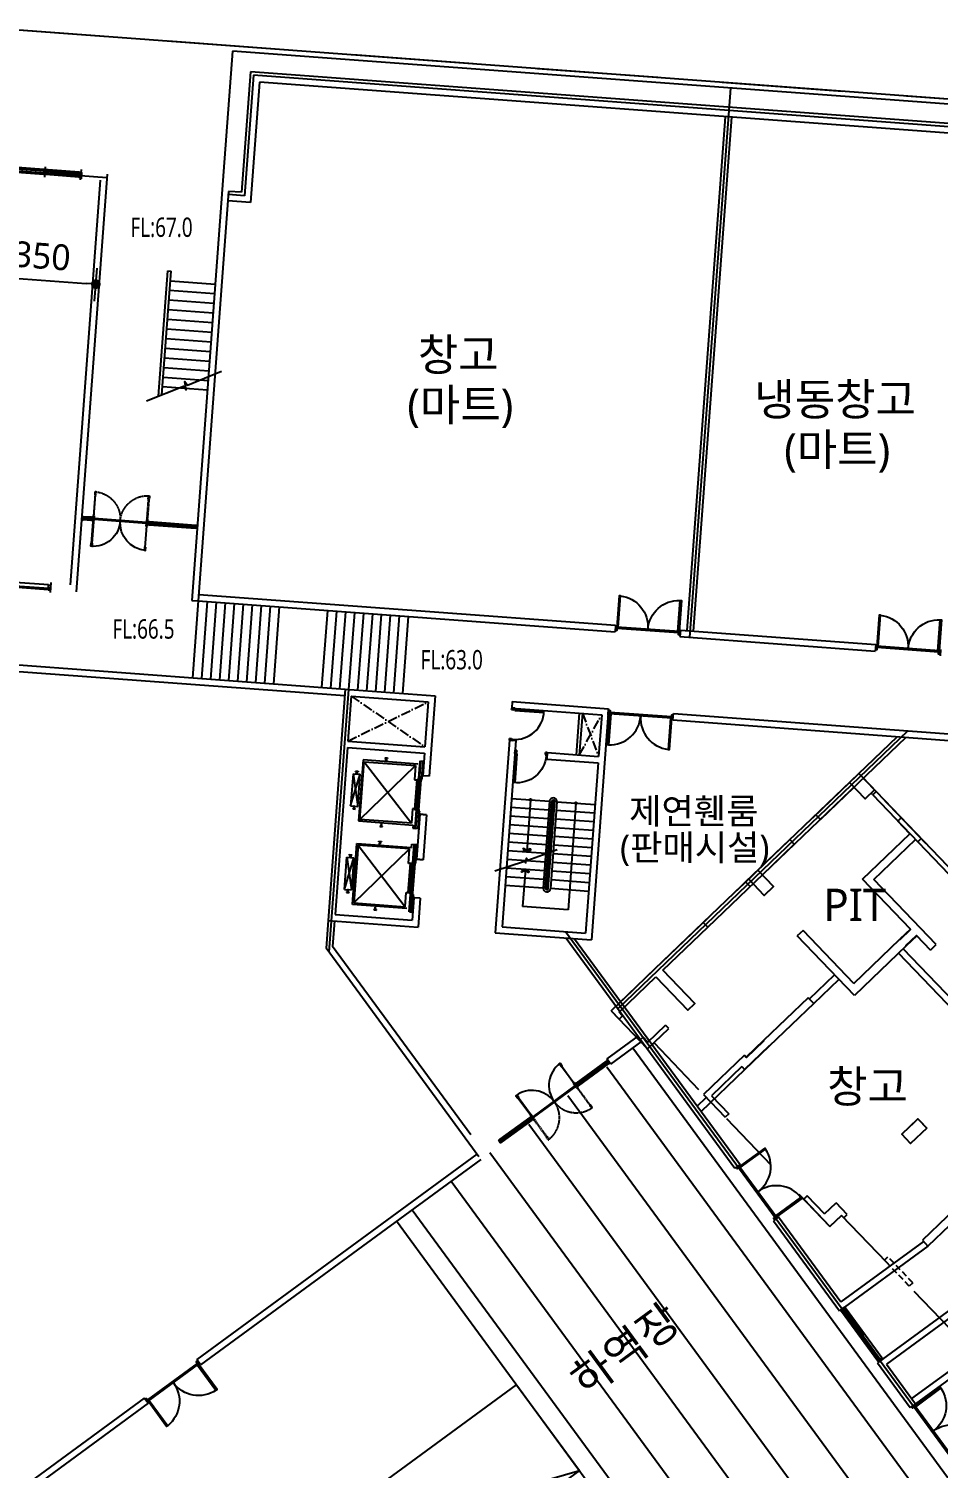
# Model space of a CAD drawing. Header units: millimetres. Extents: x 75184266 to 76346726, y -35850126 to -33679385.
# Drawn here: x 75409558 to 75437799, y -34891410 to -34846713 of the extents above; entities that cross this region are included whole.
import ezdxf
from ezdxf.enums import TextEntityAlignment as Align
from ezdxf.xclip import XClip

# ---------------------------------------------------------------- set-up
doc = ezdxf.new("R2010")
doc.units = ezdxf.units.MM
doc.header["$LTSCALE"] = 50
doc.header["$MEASUREMENT"] = 0
doc.header["$XCLIPFRAME"] = 2
doc.header["$PDMODE"] = 1
doc.header["$PDSIZE"] = -3
for name, pattern in [('ACAD_ISO10W100', [18.5, 12, -3, 0.5, -3]), ('HIDDEN2', [0.1875, 0.125, -0.0625]), ('XR-1F-PLAN$0$CEN', [62, 60, -1, 0, -1]), ('XR-1F-PLAN$0$HIDDEN', [0.375, 0.25, -0.125]), ('XR-B1$0$XR-지하3층$0$HID1', [2.3, 1.5, -0.8]), ('XR-지하3층$0$H', [1.3, 0.8, -0.5]), ('XR-지하3층$0$HID1', [2.3, 1.5, -0.8])]:
    doc.linetypes.add(name, pattern=pattern)
doc.layers.get('0').update_dxf_attribs({"linetype": 'CONTINUOUS'})
doc.layers.get('Defpoints').update_dxf_attribs({"color": 51, "linetype": 'CONTINUOUS'})
for name, color, linetype in [('AA-DWXM-DOOR', 4, 'CONTINUOUS'), ('AA-MKXS', 3, 'CONTINUOUS'), ('CON', 2, 'CONTINUOUS'), ('DOOR', 7, 'CONTINUOUS'), ('ELEV', 9, 'CONTINUOUS'), ('HD', 7, 'CONTINUOUS'), ('open', 1, 'ACAD_ISO10W100'), ('W1', 3, 'CONTINUOUS'), ('XR-1F-PLAN$0$A-CEN02', 27, 'XR-1F-PLAN$0$CEN'), ('XR-1F-PLAN$0$A-DOR-FRAME', 7, 'CONTINUOUS'), ('XR-1F-PLAN$0$A-DOR-GL', 142, 'CONTINUOUS'), ('XR-1F-PLAN$0$A-DOR-HID', 9, 'XR-1F-PLAN$0$HIDDEN'), ('XR-1F-PLAN$0$A-DOR-TRACE', 8, 'CONTINUOUS'), ('XR-1F-PLAN$0$A-FRAME', 1, 'CONTINUOUS'), ('XR-1F-PLAN$0$A-HDCP7', 7, 'CONTINUOUS'), ('XR-1F-PLAN$0$A-WIN-ELE8', 8, 'CONTINUOUS'), ('XR-B1$0$00_블럭계획고', 7, 'CONTINUOUS'), ('XR-지하3층$0$0-PARK', 254, 'CONTINUOUS'), ('XR-지하3층$0$a-door', 6, 'CONTINUOUS'), ('XR-지하3층$0$b-sor-1$0$wid', 4, 'CONTINUOUS'), ('XR-지하3층$0$WAL', 3, 'CONTINUOUS'), ('가는선', 5, 'CONTINUOUS')]:
    doc.layers.add(name, color=color, linetype=linetype)
for name, color, linetype, plot in [('XR-B1$0$XR-지하3층$0$DEFPOINT', 142, 'CONTINUOUS', False), ('XR-지하3층$0$DEFPOINT', 142, 'CONTINUOUS', False), ('건축', 8, 'CONTINUOUS', False)]:
    doc.layers.add(name, color=color, linetype=linetype, plot=plot)
doc.styles.add('HY각헤드라인M', font='')
doc.styles.add('XR-B1$0$HY각헤드라인M', font='')
doc.styles.add('XR-지하3층$0$SIM', font='simplex.shx')
doc.styles.add('XR-지하3층$0$맑은고딕', font='')
doc.styles.get('HY각헤드라인M').set_extended_font_data('Malgun Gothic')
doc.styles.get('XR-B1$0$HY각헤드라인M').set_extended_font_data('Malgun Gothic')
doc.styles.get('XR-지하3층$0$맑은고딕').set_extended_font_data('Malgun Gothic')
doc.dimstyles.new('XR-지하3층$0$NDIM', dxfattribs={"dimtxt": 3, "dimasz": 1, "dimexe": 2, "dimexo": 5, "dimgap": 1, "dimtad": 1, "dimdec": 0, "dimrnd": 0.25, "dimdsep": 46, "dimlunit": 6, "dimtxsty": 'XR-지하3층$0$SIM', "dimblk": 'XR-지하3층$0$DIMDOT', "dimcen": 5, "dimclrd": 2, "dimclre": 2, "dimclrt": 6, "dimadec": 0, "dimazin": 0, "dimtfac": 1, "dimtdec": 0, "dimtix": 1, "dimtmove": 2, "dimatfit": 1, "dimldrblk": 'XR-지하3층$0$DIMDOT', "dimfxl": 1.5, "dimtolj": 1, "dimtzin": 0, "dimarcsym": 0})

# ---------------------------------------------------------------- blocks, each defined once
blk = doc.blocks.new('XR-지하3층$0$화물')
at = {"layer": 'XR-지하3층$0$0-PARK', "color": 252, "ltscale": 100}
blk.add_lwpolyline([(-3300, 9000), (0, 9000), (0, 0), (-3300, 0)], close=True, dxfattribs=at)
blk.add_lwpolyline([(0, 9000), (-3300, 0)], dxfattribs=at)
blk = doc.blocks.new('XR-지하3층$0$_Dot')
at = {"color": 0, "lineweight": -2}
blk.add_line((-0.5, 0), (-1, 0), dxfattribs=at)
at = {"color": 0, "const_width": 0.5}
blk.add_lwpolyline([(-0.25, 0, 1), (0.25, 0, 1)], format="xyb", close=True, dxfattribs=at)
blk = doc.blocks.new('*D190')
at = {"layer": 'Defpoints', "color": 0, "ltscale": 0.01, "transparency": 16777216}
for p in [(75411640, -34854641), (75407248, -34855050), (75411586, -34855371)]:
    blk.add_point(p, dxfattribs=at)
at = {"layer": '건축', "color": 0, "linetype": 'ByBlock', "lineweight": -2, "ltscale": 0.01}
blk.add_line((75407263, -34854850), (75407339, -34853820), dxfattribs=at)
at = {"layer": '건축', "color": 0, "lineweight": -2, "ltscale": 0.01}
for p, q in [((75411601, -34855172), (75411677, -34854142)), ((75407601, -34854341), (75411341, -34854619))]:
    blk.add_line(p, q, dxfattribs=at)
at = {"layer": '건축', "color": 0, "lineweight": -2, "ltscale": 0.01, "xscale": 300, "yscale": 300, "zscale": 300}
for p, rotation in [((75407302, -34854319), 175.7582556734697), ((75411640, -34854641), 355.7582556734697)]:
    blk.add_blockref('XR-지하3층$0$_Dot', p, dxfattribs=dict(at, rotation=rotation))
at = {"layer": '건축', "color": 6, "ltscale": 0.01, "insert": (75409522, -34853801), "char_height": 800, "attachment_point": 5, "rotation": 355.7583, "style": 'XR-지하3층$0$맑은고딕'}
blk.add_mtext('\\A1;4,350', dxfattribs=at)
blk = doc.blocks.new('XR-지하3층$0$DIMDOT')
blk.add_line((-2, 0), (2, 0))
at = {"color": 3}
for radius in [0.6, 0.28]:
    blk.add_circle((0, 0), radius, dxfattribs=at)
blk = doc.blocks.new('2P-Dr204')
at = {"color": 0}
for p, q in [((29, 50), (29, 955)), ((65, 50), (65, 956)), ((29, 50), (0, 50)), ((0, 50), (0, -50)), ((29, 14), (29, 50)), ((65, 50), (29, 50)), ((50, 14), (29, 14)), ((50, -50), (50, 14)), ((950, 14), (950, -50)), ((971, 14), (950, 14)), ((971, 14), (950, 14)), ((971, 50), (971, 14)), ((1000, 50), (971, 50)), ((1000, -50), (1000, 50)), ((50, -50), (0, -50)), ((1000, -50), (950, -50))]:
    blk.add_line(p, q, dxfattribs=at)
blk.add_arc((65, 50), 906, 0, 92.2294, dxfattribs=at)
blk = doc.blocks.new('2Elev+S')
at = {"layer": 'CON', "ltscale": 100}
for p, q in [((7200, 0), (0, 0)), ((0, 0), (0, -2800)), ((7200, 0), (7200, -2800)), ((5400, -200), (200, -200)), ((200, -200), (200, -2600)), ((5400, -200), (5400, -2600)), ((7000, -200), (5600, -200)), ((5600, -200), (5600, -2600)), ((7000, -200), (7000, -2600)), ((900, -2600), (200, -2600)), ((900, -2800, 0), (900, -2600, 0)), ((3500, -2600), (2100, -2600)), ((2100, -2600, 0), (2100, -2800, 0)), ((3500, -2600, 0), (3500, -2800, 0)), ((4700, -2800, 0), (4700, -2600, 0)), ((5400, -2600), (4700, -2600)), ((7000, -2600), (5600, -2600)), ((900, -2800), (0, -2800)), ((3500, -2800), (2100, -2800)), ((7200, -2800), (4700, -2800)), ((6000, -5200), (0, -5200)), ((0, -5200), (0, -8200)), ((6000, -5200, 0), (6000, -5400, 0)), ((7200, -5200), (7000, -5200)), ((7000, -5200), (7000, -8000)), ((7200, -5200), (7200, -8200)), ((6000, -5400), (200, -5400)), ((200, -5400), (200, -8000)), ((5500, -6400), (5500, -8000)), ((5700, -6400, 0), (5500, -6400, 0)), ((5700, -6400), (5700, -8000)), ((5500, -8000), (200, -8000)), ((7000, -8000), (5700, -8000)), ((7200, -8200), (0, -8200))]:
    blk.add_line(p, q, dxfattribs=at)
at = {"layer": 'CON'}
for p, q in [((900, -2800, 0), (900, -2600, 0)), ((2100, -2800), (2100, -2600)), ((3500, -2800), (3500, -2600)), ((4700, -2800, 0), (4700, -2600, 0))]:
    blk.add_line(p, q, dxfattribs=at)
at = {"layer": 'ELEV', "color": 9}
for p, q in [((1000, -435), (2000, -435)), ((1000, -435), (1000, -655)), ((2000, -435), (2000, -655)), ((4600, -435), (3600, -435)), ((3600, -435), (3600, -655)), ((4600, -435), (4600, -655)), ((550, -2415, 0), (550, -715)), ((550, -715), (2450, -715)), ((2400, -755), (600, -755)), ((600, -755), (600, -2355, 0)), ((927, -505), (912, -505)), ((912, -505), (912, -585)), ((912, -585), (927, -585)), ((927, -535), (927, -505)), ((1000, -535), (927, -535)), ((927, -585), (927, -555)), ((927, -555), (1000, -555)), ((1000, -555), (1000, -535)), ((2000, -655), (1000, -655)), ((2000, -535), (2073, -535)), ((2000, -555), (2000, -535)), ((2073, -555), (2000, -555)), ((2073, -535), (2073, -505)), ((2073, -505), (2088, -505)), ((2073, -585), (2073, -555)), ((2088, -585), (2073, -585)), ((2088, -505), (2088, -585)), ((2400, -2355), (2400, -755)), ((2450, -715), (2450, -2415)), ((5050, -715), (3150, -715)), ((3150, -715), (3150, -2415)), ((3200, -2355), (3200, -755)), ((3200, -755), (5000, -755)), ((3527, -505), (3512, -505)), ((3512, -505), (3512, -585)), ((3512, -585), (3527, -585)), ((3527, -535), (3527, -505)), ((3600, -535), (3527, -535)), ((3527, -585), (3527, -555)), ((3527, -555), (3600, -555)), ((3600, -555), (3600, -535)), ((3600, -655), (4600, -655)), ((4600, -535), (4673, -535)), ((4600, -555), (4600, -535)), ((4673, -555), (4600, -555)), ((4673, -535), (4673, -505)), ((4673, -505), (4688, -505)), ((4673, -585), (4673, -555)), ((4688, -585), (4673, -585)), ((4688, -505), (4688, -585)), ((5000, -755), (5000, -2355, 0)), ((5050, -2415, 0), (5050, -715)), ((432, -1390), (432, -1470)), ((447, -1390), (432, -1390)), ((432, -1470), (447, -1470)), ((447, -1420), (447, -1390)), ((521, -1420), (447, -1420)), ((447, -1470), (447, -1440)), ((447, -1440), (521, -1440)), ((521, -1440), (521, -1420)), ((2479, -1420), (2553, -1420)), ((2479, -1440), (2479, -1420)), ((2553, -1440), (2479, -1440)), ((2553, -1420), (2553, -1390)), ((2553, -1390), (2568, -1390)), ((2553, -1470), (2553, -1440)), ((2568, -1470), (2553, -1470)), ((2568, -1390), (2568, -1470)), ((3032, -1390), (3032, -1470)), ((3047, -1390), (3032, -1390)), ((3032, -1470), (3047, -1470)), ((3047, -1420), (3047, -1390)), ((3121, -1420), (3047, -1420)), ((3047, -1470), (3047, -1440)), ((3047, -1440), (3121, -1440)), ((3121, -1440), (3121, -1420)), ((5079, -1420), (5153, -1420)), ((5079, -1440), (5079, -1420)), ((5153, -1440), (5079, -1440)), ((5153, -1420), (5153, -1390)), ((5153, -1390), (5168, -1390)), ((5153, -1470), (5153, -1440)), ((5168, -1470), (5153, -1470)), ((5168, -1390), (5168, -1470)), ((1400, -2485), (450, -2485, 0)), ((1400, -2510), (450, -2510, 0)), ((450, -2565, 0), (975, -2565)), ((600, -2355, 0), (1050, -2355)), ((980, -2565), (1050, -2565)), ((980, -2565), (980, -2605)), ((1050, -2415), (1020, -2415)), ((1035, -2455), (1035, -2420)), ((1035, -2420), (1965, -2420)), ((1965, -2455), (1035, -2455)), ((1035, -2555), (1035, -2520)), ((1035, -2520), (1965, -2520)), ((1965, -2555), (1035, -2555)), ((1050, -2355), (1050, -2415)), ((2550, -2485), (1400, -2485)), ((2550, -2510), (1400, -2510)), ((1950, -2415), (1950, -2355)), ((1950, -2355), (2400, -2355)), ((1980, -2415), (1950, -2415)), ((2020, -2565), (1950, -2565)), ((1965, -2420), (1965, -2455)), ((1965, -2520), (1965, -2555)), ((2020, -2565), (2020, -2605)), ((2025, -2565), (2550, -2565)), ((2100, -2605), (2025, -2565)), ((2450, -2415), (2550, -2415)), ((2550, -2415), (2550, -2485)), ((2550, -2565), (2550, -2510)), ((3150, -2415), (3050, -2415)), ((3050, -2415), (3050, -2485)), ((3050, -2485), (4200, -2485)), ((3050, -2510), (4200, -2510)), ((3050, -2565), (3050, -2510)), ((3575, -2565), (3050, -2565)), ((3650, -2355), (3200, -2355)), ((3500, -2605), (3575, -2565)), ((3580, -2565), (3650, -2565)), ((3580, -2565), (3580, -2605)), ((3620, -2415), (3650, -2415)), ((4565, -2420), (3635, -2420)), ((3635, -2420), (3635, -2455)), ((3635, -2455), (4565, -2455)), ((4565, -2520), (3635, -2520)), ((3635, -2520), (3635, -2555)), ((3635, -2555), (4565, -2555)), ((3650, -2415), (3650, -2355)), ((4200, -2485), (5150, -2485, 0)), ((4200, -2510), (5150, -2510, 0)), ((5000, -2355, 0), (4550, -2355)), ((4550, -2355), (4550, -2415)), ((4550, -2415), (4580, -2415)), ((4620, -2565), (4550, -2565)), ((4565, -2455), (4565, -2420)), ((4565, -2555), (4565, -2520)), ((4620, -2565), (4620, -2605)), ((5150, -2565, 0), (4625, -2565))]:
    blk.add_line(p, q, dxfattribs=at)
for points in [[(2025, -2565), (2550, -2565), (2550, -2510), (450, -2510), (450, -2565), (975, -2565), (900, -2605)], [(3575, -2565), (3050, -2565), (3050, -2510), (5150, -2510), (5150, -2565), (4625, -2565), (4700, -2605)]]:
    blk.add_lwpolyline(points, dxfattribs=at)
at = {"layer": 'HD', "ltscale": 10}
for p, q in [((1500, -5400), (1500, -6585)), ((1770, -5400), (1770, -6585)), ((2040, -5400), (2040, -6585)), ((2310, -5400), (2310, -6585)), ((2580, -5400), (2580, -6585)), ((2850, -5400), (2850, -6585)), ((3120, -5400), (3120, -6585)), ((3390, -5400), (3390, -6585)), ((3660, -5400), (3660, -6585)), ((3930, -5400), (3930, -6585)), ((4200, -5400), (4200, -6585)), ((2040, -5993), (875, -5993)), ((875, -7407), (875, -5993)), ((4200, -5993), (2580, -5993)), ((4200, -6585), (1500, -6585)), ((1500, -6655), (4200, -6655)), ((1500, -6685), (1500, -6655)), ((4200, -6685), (1500, -6685)), ((1500, -6715), (1500, -6685)), ((1770, -6685), (1770, -6655)), ((2040, -6685), (2040, -6655)), ((2310, -6685), (2310, -6655)), ((2580, -6685), (2580, -6655)), ((2850, -6685), (2850, -6655)), ((3120, -6685), (3120, -6655)), ((3390, -6685), (3390, -6655)), ((3660, -6685), (3660, -6655)), ((3930, -6685), (3930, -6655)), ((4200, -6685), (4200, -6655)), ((4200, -6715), (4200, -6685)), ((4200, -6715), (1500, -6715)), ((1500, -6745), (1500, -6715)), ((1500, -6745), (4200, -6745)), ((4200, -6815), (1500, -6815)), ((1500, -8000), (1500, -6815)), ((1770, -6745), (1770, -6715)), ((1770, -8000), (1770, -6815)), ((2040, -6745), (2040, -6715)), ((2040, -8000), (2040, -6815)), ((2310, -6745), (2310, -6715)), ((2310, -8000), (2310, -6815)), ((2580, -6745), (2580, -6715)), ((2580, -8000), (2580, -6815)), ((2850, -6745), (2850, -6715)), ((2850, -8000), (2850, -6815)), ((3120, -6745), (3120, -6715)), ((3120, -8000), (3120, -6815)), ((3390, -6745), (3390, -6715)), ((3390, -8000), (3390, -6815)), ((3660, -6745), (3660, -6715)), ((3660, -8000), (3660, -6815)), ((3930, -6745), (3930, -6715)), ((3930, -8000), (3930, -6815)), ((4200, -6715), (4200, -6745)), ((4200, -6815), (4200, -8000)), ((4200, -7407), (875, -7407))]:
    blk.add_line(p, q, dxfattribs=at)
blk.add_lwpolyline([(1919, -5050), (2291, -5943), (2239, -5988), (2381, -5997), (2329, -6042), (2721, -6935)], dxfattribs=at)
for points in [[(1971, -5872), (2040, -5993), (1971, -6113), (1942, -6095), (2000, -5992), (1942, -5889)], [(2649, -5872), (2580, -5993), (2649, -6113), (2678, -6095), (2620, -5992), (2678, -5889)]]:
    blk.add_lwpolyline(points, close=True, dxfattribs=at)
for centre in [(4200, -5993), (4200, -5993), (4200, -7407), (4200, -7407)]:
    blk.add_circle(centre, 30, dxfattribs=at)
for centre, radius, start, end in [((1500, -6700), 115, 90, 270), ((1500, -6700), 45, 90, 270), ((4200, -6700), 115, 270, 90), ((4200, -6700), 45, 270, 90)]:
    blk.add_arc(centre, radius, start, end, dxfattribs=at)
at = {"layer": 'open', "ltscale": 0.5}
for p, q in [((7000, -200), (5600, -2600)), ((5600, -200), (7000, -2600)), ((7000, -7400), (5700, -8000)), ((5700, -7400), (7000, -8000))]:
    blk.add_line(p, q, dxfattribs=at)
at = {"layer": 'W1', "ltscale": 100}
for p, q in [((7000, -7300), (5700, -7300)), ((7000, -7400), (5700, -7400))]:
    blk.add_line(p, q, dxfattribs=at)
at = {"layer": '가는선', "ltscale": 5}
for p, q in [((2000, -435), (1000, -655)), ((1000, -435), (2000, -655)), ((3600, -435), (4600, -655)), ((4600, -435), (3600, -655)), ((2400, -755), (600, -2355, 0)), ((600, -755), (2400, -2355)), ((3200, -755), (5000, -2355, 0)), ((5000, -755), (3200, -2355))]:
    blk.add_line(p, q, dxfattribs=at)
at = {"layer": 'DOOR', "extrusion": (1.015e-13, 9.27e-13, -1), "xscale": -1, "zscale": -1, "rotation": 179.9998925318079}
blk.add_blockref('2P-Dr204', (-7000, -5250, 0), dxfattribs=at)
at = {"layer": 'DOOR', "extrusion": (9.27e-13, 1.015e-13, -1), "zscale": -1, "rotation": 270.0001074675394}
blk.add_blockref('2P-Dr204', (-5650, -5400, 0), dxfattribs=at)
blk = doc.blocks.new('XR-지하3층$0$A$C77A365F3')
at = {"layer": 'XR-지하3층$0$a-door'}
for points in [[(0, 0), (45, 0), (45, 150), (0, 150)], [(45, 150), (1955, 150), (1955, 0), (45, 0)], [(45, 15), (115, 15), (115, 75), (45, 75)], [(45, 75), (1035, 75), (1035, 15), (45, 15)], [(115, 39), (965, 39), (965, 51), (115, 51)], [(965, 75), (1035, 75), (1035, 135), (965, 135)], [(965, 135), (1955, 135), (1955, 75), (965, 75)], [(965, 15), (1035, 15), (1035, 75), (965, 75)], [(1035, 99), (1885, 99), (1885, 111), (1035, 111)], [(1885, 75), (1955, 75), (1955, 135), (1885, 135)], [(1955, 0), (2000, 0), (2000, 150), (1955, 150)]]:
    blk.add_lwpolyline(points, close=True, dxfattribs=at)
at = {"layer": 'XR-지하3층$0$b-sor-1$0$wid', "color": 1}
blk.add_line((1000, 0), (1000, 150), dxfattribs=at)
at = {"layer": 'XR-지하3층$0$WAL', "color": 0, "const_width": 10}
blk.add_lwpolyline([(260, 100), (809, 100), (712, 130)], dxfattribs=at)
blk = doc.blocks.new('XR-1F-PLAN$0$A$C10B20476')
at = {"layer": 'Defpoints'}
for p, q in [((134, 35), (110, 35)), ((110, 35), (110, 0)), ((134, 35), (134, 0))]:
    blk.add_line(p, q, dxfattribs=at)
at = {"layer": 'XR-1F-PLAN$0$A-CEN02', "linetype": 'Continuous'}
blk.add_line((318, 80), (0, 80), dxfattribs=at)
at = {"layer": 'XR-1F-PLAN$0$A-FRAME'}
for p, q in [((144, 80), (110, 80)), ((110, 56), (144, 56)), ((110, 43), (144, 43)), ((144, 20), (134, 20))]:
    blk.add_line(p, q, dxfattribs=at)
for points in [[(88, 20), (88, 80)], [(110, 35), (110, 80)], [(122, 48), (144, 48), (144, 20), (238, 20), (238, 80), (144, 80), (144, 51), (122, 51), (122, 48)]]:
    blk.add_lwpolyline(points, dxfattribs=at)
blk = doc.blocks.new('XR-1F-PLAN$0$A$C491451C1')
at = {"layer": 'Defpoints'}
for p, q in [((15, 208), (-20, 208)), ((15, 184), (-20, 184)), ((15, 184), (15, 208)), ((45, 208), (45, 184)), ((45, 208), (80, 208)), ((45, 184), (80, 184))]:
    blk.add_line(p, q, dxfattribs=at)
at = {"layer": 'XR-1F-PLAN$0$A-CEN02', "linetype": 'Continuous'}
blk.add_line((30, 0), (30, 318), dxfattribs=at)
at = {"layer": 'XR-1F-PLAN$0$A-FRAME'}
for p, q in [((0, 174), (0, 184)), ((24, 208), (24, 174)), ((37, 208), (37, 174)), ((60, 174), (60, 184))]:
    blk.add_line(p, q, dxfattribs=at)
for points in [[(0, 230), (60, 230)], [(29, 196), (29, 174), (0, 174), (0, 80), (60, 80), (60, 174), (32, 174), (32, 196), (29, 196)], [(15, 208), (45, 208)]]:
    blk.add_lwpolyline(points, dxfattribs=at)
blk = doc.blocks.new('XR-1F-PLAN$0$A$C7F517DA1')
at = {"layer": 'XR-1F-PLAN$0$A-DOR-FRAME', "ltscale": 0.5, "elevation": 0}
for points in [[(50, 1675), (60, 1675), (60, 1690), (75, 1690), (75, 1675), (85, 1675), (85, 1775), (50, 1775)], [(50, 925), (10, 925), (10, 825), (50, 825)], [(990, 925), (950, 925), (950, 825), (990, 825)]]:
    blk.add_lwpolyline(points, close=True, dxfattribs=at)
blk.add_lwpolyline([(50, 875), (50, 975), (60, 975), (60, 960), (75, 960), (75, 975), (85, 975), (85, 875), (50, 875)], dxfattribs=at)
at = {"layer": 'XR-1F-PLAN$0$A-DOR-GL', "elevation": 0}
blk.add_lwpolyline([(62, 962), (72, 962), (72, 1687), (62, 1687)], close=True, dxfattribs=at)
at = {"layer": 'XR-1F-PLAN$0$A-DOR-HID', "ltscale": 2, "elevation": 0}
blk.add_lwpolyline([(50, 875), (50, 775), (60, 775), (60, 790), (75, 790), (75, 775), (85, 775), (85, 875), (50, 875)], dxfattribs=at)
for points in [[(62, 788), (72, 788), (72, 63), (62, 63)], [(50, 75), (60, 75), (60, 60), (75, 60), (75, 75), (85, 75), (85, -25), (50, -25)]]:
    blk.add_lwpolyline(points, close=True, dxfattribs=at)
at = {"layer": 'XR-1F-PLAN$0$A-DOR-HID', "ltscale": 2}
blk.add_arc((50, 875, 0), 900, 270, 0, dxfattribs=at)
at = {"layer": 'XR-1F-PLAN$0$A-DOR-TRACE'}
blk.add_arc((50, 875, 0), 900, 0, 90, dxfattribs=at)
at = {"layer": 'XR-1F-PLAN$0$A-WIN-ELE8'}
for p, q in [((85, 890, 0), (950, 890, 0)), ((85, 860, 0), (950, 860, 0))]:
    blk.add_line(p, q, dxfattribs=at)
blk = doc.blocks.new('Showwindow-8.1')
at = {"layer": 'AA-MKXS', "ltscale": 0.5}
for p, q in [((-3650, -150, 0), (-3650, 50, 0)), ((-400, -150), (-400, 50)), ((-400, 50), (400, 50, 0)), ((400, -150, 0), (400, 50, 0)), ((3650, -150, 0), (3650, 50, 0)), ((-410, -150, 0), (-410, -128, 0)), ((-400, -150), (400, -150, 0))]:
    blk.add_line(p, q, dxfattribs=at)
at = {"layer": 'XR-1F-PLAN$0$A-DOR-GL'}
for points in [[(-3595, -104), (-3595, -128), (-2535, -128), (-2535, -104)], [(-1495, -104), (-1495, -128), (-2505, -128), (-2505, -104)], [(1495, -104), (1495, -128), (2505, -128), (2505, -104)], [(3595, -104), (3595, -128), (2535, -128), (2535, -104)]]:
    blk.add_lwpolyline(points, close=True, dxfattribs=at)
at = {"layer": 'XR-1F-PLAN$0$A-FRAME'}
for p, q in [((-3640, -150, 0), (-3640, -128, 0)), ((-3580, -150, 0), (-3580, -128, 0)), ((-2550, -150, 0), (-2550, -128, 0)), ((-2490, -150, 0), (-2490, -128, 0)), ((-470, -150, 0), (-470, -128, 0)), ((410, -150, 0), (410, -128, 0)), ((470, -150, 0), (470, -128, 0)), ((2490, -150, 0), (2490, -128, 0)), ((2550, -150, 0), (2550, -128, 0)), ((3580, -150, 0), (3580, -128, 0)), ((3640, -150, 0), (3640, -128, 0))]:
    blk.add_line(p, q, dxfattribs=at)
at = {"layer": 'XR-1F-PLAN$0$A-HDCP7'}
for points in [[(-1750, -150), (-1450, -150), (-1450, -165), (-1750, -165)], [(1750, -150), (1450, -150), (1450, -165), (1750, -165)]]:
    blk.add_lwpolyline(points, close=True, dxfattribs=at)
at = {"layer": 'XR-1F-PLAN$0$A-WIN-ELE8'}
for p, q in [((-3580, 0, 0), (-2550, 0)), ((-3580, -150, 0), (-1510, -150)), ((-2490, 0), (-1510, 0)), ((2490, 0), (1510, 0)), ((3580, -150, 0), (1510, -150)), ((3580, 0, 0), (2550, 0))]:
    blk.add_line(p, q, dxfattribs=at)
at = {"layer": 'XR-1F-PLAN$0$A-DOR-FRAME', "ltscale": 600, "extrusion": (0, 0, -1), "zscale": -1}
blk.add_blockref('XR-1F-PLAN$0$A$C7F517DA1', (460, -975, 0), dxfattribs=at)
at = {"layer": 'XR-1F-PLAN$0$A-DOR-FRAME', "ltscale": 600, "extrusion": (0, 0, -1), "xscale": -1, "zscale": -1}
blk.add_blockref('XR-1F-PLAN$0$A$C7F517DA1', (-460, -975, 0), dxfattribs=at)
at = {"layer": 'XR-1F-PLAN$0$A-FRAME', "rotation": 90}
blk.add_blockref('XR-1F-PLAN$0$A$C10B20476', (-3560, -238, 0), dxfattribs=at)
at = {"layer": 'XR-1F-PLAN$0$A-FRAME', "ltscale": 0.5, "extrusion": (0, 0, -1), "zscale": -1, "rotation": 180}
for p in [(2550, 80), (1510, 80)]:
    blk.add_blockref('XR-1F-PLAN$0$A$C491451C1', p, dxfattribs=at)
at = {"layer": 'XR-1F-PLAN$0$A-FRAME', "extrusion": (0, 0, -1), "xscale": -1, "zscale": -1, "rotation": 270}
blk.add_blockref('XR-1F-PLAN$0$A$C10B20476', (390, -238), dxfattribs=at)
at = {"layer": 'XR-1F-PLAN$0$A-FRAME', "extrusion": (0, 0, -1), "zscale": -1, "rotation": 90}
blk.add_blockref('XR-1F-PLAN$0$A$C10B20476', (-390, -238), dxfattribs=at)
at = {"layer": 'XR-1F-PLAN$0$A-FRAME', "ltscale": 0.5, "extrusion": (0, 0, -1), "xscale": -1, "zscale": -1, "rotation": 180}
for p in [(-1510, 80), (-2550, 80)]:
    blk.add_blockref('XR-1F-PLAN$0$A$C491451C1', p, dxfattribs=at)
at = {"layer": 'XR-1F-PLAN$0$A-FRAME', "xscale": -1, "rotation": 270}
blk.add_blockref('XR-1F-PLAN$0$A$C10B20476', (3560, -238, 0), dxfattribs=at)
blk = doc.blocks.new('SW-4.05')
at = {"layer": 'AA-MKXS', "ltscale": 0.5}
for p, q in [((0, -200), (0, 0)), ((3250, -200, 0), (3250, 0, 0))]:
    blk.add_line(p, q, dxfattribs=at)
at = {"layer": 'XR-1F-PLAN$0$A-DOR-GL', "elevation": 0}
for points in [[(1095, -154), (1095, -178), (2105, -178), (2105, -154)], [(3195, -154), (3195, -178), (2135, -178), (2135, -154)]]:
    blk.add_lwpolyline(points, close=True, dxfattribs=at)
at = {"layer": 'XR-1F-PLAN$0$A-FRAME'}
for p, q in [((10, -200), (10, -178)), ((70, -200), (70, -178)), ((2090, -200), (2090, -178)), ((2150, -200), (2150, -178)), ((3180, -200, 0), (3180, -178, 0)), ((3240, -200, 0), (3240, -178, 0))]:
    blk.add_line(p, q, dxfattribs=at)
at = {"layer": 'XR-1F-PLAN$0$A-HDCP7', "elevation": 0}
blk.add_lwpolyline([(1350, -200), (1050, -200), (1050, -215), (1350, -215)], close=True, dxfattribs=at)
at = {"layer": 'XR-1F-PLAN$0$A-WIN-ELE8'}
for p, q in [((2090, -50, 0), (1110, -50, 0)), ((3180, -200, 0), (1110, -200, 0)), ((3180, -50, 0), (2150, -50, 0))]:
    blk.add_line(p, q, dxfattribs=at)
at = {"layer": 'XR-1F-PLAN$0$A-DOR-FRAME', "ltscale": 600, "extrusion": (0, 0, -1), "xscale": -1, "zscale": -1, "rotation": 2.5358915e-09}
blk.add_blockref('XR-1F-PLAN$0$A$C7F517DA1', (-60, -1025, 0), dxfattribs=at)
at = {"layer": 'XR-1F-PLAN$0$A-FRAME', "extrusion": (0, 0, -1), "zscale": -1, "rotation": 90.00000000253594}
blk.add_blockref('XR-1F-PLAN$0$A$C10B20476', (10, -288, 0), dxfattribs=at)
at = {"layer": 'XR-1F-PLAN$0$A-FRAME', "ltscale": 0.5, "extrusion": (0, 0, -1), "xscale": -1, "zscale": -1, "rotation": 180}
for p in [(-1110, 30, 0), (-2150, 30, 0)]:
    blk.add_blockref('XR-1F-PLAN$0$A$C491451C1', p, dxfattribs=at)
at = {"layer": 'XR-1F-PLAN$0$A-FRAME', "xscale": -1, "rotation": 269.999999997464}
blk.add_blockref('XR-1F-PLAN$0$A$C10B20476', (3160, -288, 0), dxfattribs=at)
blk = doc.blocks.new('FSD 2000')
at = {"layer": 'AA-DWXM-DOOR', "color": 8}
for p, q in [((40, 0), (1980, 0)), ((55, -40), (1965, -40))]:
    blk.add_line(p, q, dxfattribs=at)
at = {"layer": 'AA-DWXM-DOOR'}
for points in [[(40, 0), (80, 0), (80, 970), (40, 970), (40, 0)], [(1980, 0), (1940, 0), (1940, 970), (1980, 970), (1980, 0)]]:
    blk.add_lwpolyline(points, dxfattribs=at)
for points in [[(40, 0), (10, 0), (10, -100), (55, -100), (55, -40), (40, -40)], [(1980, 0), (2010, 0), (2010, -100), (1965, -100), (1965, -40), (1980, -40)]]:
    blk.add_lwpolyline(points, close=True, dxfattribs=at)
at = {"layer": 'AA-DWXM-DOOR', "color": 9}
for centre, start, end in [((39, 0), 359.9874, 87.5996), ((1981, 0), 92.4004, 180.0126)]:
    blk.add_arc(centre, 971, start, end, dxfattribs=at)
at = {"layer": 'AA-MKXS', "ltscale": 0.5}
for p, q in [((0, 50), (0, -150)), ((2020, 50), (2020, -150))]:
    blk.add_line(p, q, dxfattribs=at)
blk = doc.blocks.new('XR-1F-PLAN$0$양개문')
at = {"layer": 'XR-1F-PLAN$0$A-DOR-FRAME', "ltscale": 0.5}
for points in [[(50, 800), (60, 800), (60, 815), (75, 815), (75, 800), (85, 800), (85, 900), (50, 900)], [(1750, 800), (1740, 800), (1740, 815), (1725, 815), (1725, 800), (1715, 800), (1715, 900), (1750, 900)], [(50, 100), (0, 100), (0, 0), (50, 0)], [(50, 150), (60, 150), (60, 135), (75, 135), (75, 150), (85, 150), (85, 50), (50, 50)], [(1750, 150), (1740, 150), (1740, 135), (1725, 135), (1725, 150), (1715, 150), (1715, 50), (1750, 50)], [(1800, 100), (1750, 100), (1750, 0), (1800, 0)]]:
    blk.add_lwpolyline(points, close=True, dxfattribs=at)
at = {"layer": 'XR-1F-PLAN$0$A-DOR-GL'}
for points in [[(62, 137), (72, 137), (72, 812), (62, 812)], [(1737, 137), (1727, 137), (1727, 812), (1737, 812)]]:
    blk.add_lwpolyline(points, close=True, dxfattribs=at)
at = {"layer": 'XR-1F-PLAN$0$A-DOR-HID', "ltscale": 2}
for points in [[(50, -50), (60, -50), (60, -35), (75, -35), (75, -50), (85, -50), (85, 50), (50, 50)], [(1750, -50), (1740, -50), (1740, -35), (1725, -35), (1725, -50), (1715, -50), (1715, 50), (1750, 50)], [(62, -37), (72, -37), (72, -712), (62, -712)], [(1737, -37), (1727, -37), (1727, -712), (1737, -712)], [(50, -700), (60, -700), (60, -715), (75, -715), (75, -700), (85, -700), (85, -800), (50, -800)], [(1750, -700), (1740, -700), (1740, -715), (1725, -715), (1725, -700), (1715, -700), (1715, -800), (1750, -800)]]:
    blk.add_lwpolyline(points, close=True, dxfattribs=at)
for centre, start, end in [((50, 50), 270, 0), ((1750, 50), 180, 270)]:
    blk.add_arc(centre, 850, start, end, dxfattribs=at)
at = {"layer": 'XR-1F-PLAN$0$A-DOR-TRACE'}
for centre, start, end in [((50, 50), 360, 90), ((1750, 50), 90, 180)]:
    blk.add_arc(centre, 850, start, end, dxfattribs=at)
at = {"layer": 'XR-1F-PLAN$0$A-WIN-ELE8'}
for p, q in [((1715, 65), (85, 65)), ((1715, 35), (85, 35))]:
    blk.add_line(p, q, dxfattribs=at)
blk = doc.blocks.new('11111111')
at = {"layer": 'XR-B1$0$XR-지하3층$0$DEFPOINT', "linetype": 'XR-B1$0$XR-지하3층$0$HID1', "ltscale": 50}
blk.add_lwpolyline([(77060562, -34332853), (77063587, -34317853), (77063649, -34280876), (77066707, -34245876), (77066734, -34229679), (76979951, -34223236), (76855438, -34213992, -0.110486), (76808135, -34238483), (76803058, -34244661), (76799605, -34368327), (76804810, -34373679), (76934251, -34373677), (76959243, -34369677), (76989587, -34369677), (77004594, -34370677), (77051655, -34370675), (77060514, -34361831)], format="xyb", close=True, dxfattribs=at)
at = {"layer": 'XR-B1$0$00_블럭계획고', "color": 3, "style": 'XR-B1$0$HY각헤드라인M', "width": 0.75}
for s, p in [('FL:67.0', (76917702, -34224776)), ('FL:66.5', (76917141, -34237251)), ('FL:63.0', (76926713, -34238205))]:
    blk.add_text(s, height=600, rotation=0, dxfattribs=at).set_placement(p)
blk = doc.blocks.new('XR-지하3층$0$A$C723B38EE')
at = {"layer": 'XR-지하3층$0$DEFPOINT', "linetype": 'XR-지하3층$0$HID1', "ltscale": 50}
blk.add_lwpolyline([(439.7, 226.504), (442.725, 241.504), (442.787, 278.481), (445.845, 313.481), (445.872, 329.678), (359.089, 336.121), (234.575, 345.365, -0.110486), (187.273, 320.874), (182.196, 314.697), (178.743, 191.031), (183.947, 185.678), (313.388, 185.68), (338.38, 189.68), (368.725, 189.68), (383.732, 188.681), (430.793, 188.682), (439.652, 197.526)], format="xyb", close=True, dxfattribs=at)

msp = doc.modelspace()

# ---------------------------------------------------------------- linework, layer by layer
at = {"layer": '건축', "ltscale": 0.5}
for p, q in [((75350478, -34846767.6), (75411986.2, -34851329.6)), ((75415887, -34847407.3), (75415609.6, -34851147.1)), ((75416441, -34848050.1), (75416163.6, -34851789.8)), ((75431344.5, -34848553.8), (75430079.7, -34865607)), ((75431178.2, -34849443.9), (75429994.8, -34865400.1)), ((75431377.7, -34849458.7), (75430194.2, -34865414.9)), ((75411779.3, -34851414.5), (75410847.4, -34863980)), ((75411993.6, -34851229.8), (75411032, -34864194.2)), ((75414821.6, -34864475.3), (75427766.1, -34865435.4)), ((75414836.4, -34864275.8), (75427780.9, -34865235.9)), ((75429795.3, -34865385.3), (75435858.7, -34865835)), ((75429780.5, -34865584.8), (75435843.9, -34866034.5)), ((75419485.5, -34867227.8), (75418880.1, -34875390)), ((75429563, -34868175.8), (75429577.8, -34867976.3)), ((75429577.8, -34867976.3), (75450026.9, -34869493)), ((75427852.8, -34877142.6), (75436860.6, -34868516.5)), ((75429563, -34868175.8), (75450012.1, -34869692.5)), ((75430504.7, -34874464.6), (75436532.1, -34868692.7)), ((75430643, -34874609), (75436800.4, -34868712.6)), ((75435767.7, -34870504.6), (75442556.8, -34877594.3)), ((75435876, -34870400.9), (75442678.8, -34877504.8)), ((75418853.2, -34874400.7), (75418789, -34875265.8)), ((75419052.7, -34874415.5), (75418994, -34875207)), ((75426220.1, -34874746.5), (75446767.7, -34902773.1)), ((75423535.1, -34881739.3), (75418789, -34875265.8)), ((75423282.5, -34881056.5), (75418994, -34875207)), ((75426244.5, -34874948.9), (75431485.6, -34882097.7)), ((75426506.7, -34874968.3), (75431646.9, -34881979.5)), ((75439353.1, -34878036.9), (75436711.1, -34875277.9)), ((75439208.7, -34878175.2), (75436566.6, -34875416.2)), ((75433797.6, -34876833.2), (75434577.6, -34876086.3)), ((75433935.9, -34876977.7), (75434715.9, -34876230.7)), ((75427626.6, -34878863.6, 0), (75427508.3, -34878702.3, 0)), ((75430437.7, -34880330.1), (75431792, -34879033.1)), ((75430317.3, -34880166), (75430598, -34879897.2)), ((75432680, -34883726.8), (75434731.7, -34886525.3)), ((75432841.3, -34883608.6), (75434774.8, -34886245.8)), ((75437480.2, -34884510.3), (75434731.7, -34886525.3)), ((75437340.6, -34884364.6), (75434774.8, -34886245.8)), ((75438768.6, -34886045.6), (75435914.3, -34888138.3)), ((75438897.4, -34886199.2), (75436193.8, -34888181.3)), ((75435914.3, -34888138.3), (75436931.2, -34889525.4)), ((75436193.8, -34888181.3), (75437092.5, -34889407.1)), ((75438913, -34887824.4), (75436974.2, -34889245.8)), ((75439035, -34887983), (75437092.5, -34889407.1))]:
    msp.add_line(p, q, dxfattribs=at)
at = {"layer": '건축', "ltscale": 1000}
for p, q in [((75542120.7, -34856769.9), (75415887, -34847407.3)), ((75541800.4, -34857347.8), (75416441, -34848050.1)), ((75415609.6, -34851147.1), (75414622.2, -34864460.5)), ((75415764.7, -34851760.2), (75414821.6, -34864475.3)), ((75416163.6, -34851789.8), (75415764.7, -34851760.2)), ((75414622.2, -34864460.5), (75414821.6, -34864475.3))]:
    msp.add_line(p, q, dxfattribs=at)
at = {"layer": '건축', "ltscale": 100}
for p, q in [((75416533.3, -34848157.2), (75416255.9, -34851896.9)), ((75416717.9, -34848371.5), (75416440.6, -34852111.2)), ((75541747, -34857444.1), (75416533.3, -34848157.2)), ((75541640.2, -34857636.8), (75416717.9, -34848371.4)), ((75416255.9, -34851896.9), (75415757.3, -34851859.9)), ((75416440.6, -34852111.2), (75415742.5, -34852059.4)), ((75402263.3, -34866151), (75419371, -34867419.8)), ((75402477.5, -34865966.3), (75419385.8, -34867220.4)), ((75428476.1, -34877992.8, 0), (75427508.3, -34878702.3, 0)), ((75428594.3, -34878154.1, 0), (75427626.6, -34878863.6, 0)), ((75423475.9, -34881658.6, 0), (75414774, -34888038.4, 0)), ((75423594.2, -34881819.9, 0), (75414892.3, -34888199.7, 0)), ((75432196.2, -34899043.9), (75420977.6, -34883741.9)), ((75413263.2, -34889394, 0), (75390931.9, -34905766.2, 0)), ((75413145, -34889232.7, 0), (75390974.9, -34905486.7, 0))]:
    msp.add_line(p, q, dxfattribs=at)
at = {"layer": '건축'}
for p, q in [((75413588.6, -34858118.5), (75413877.2, -34854227.3)), ((75413691.9, -34858077), (75413976.9, -34854234.7)), ((75413877.2, -34854227.3), (75413976.9, -34854234.7)), ((75413954.7, -34854533.9), (75415350.9, -34854637.4)), ((75413910.3, -34855132.2), (75415306.5, -34855235.8)), ((75413932.5, -34854833.1), (75415328.7, -34854936.6)), ((75413888.1, -34855431.4), (75415284.3, -34855535)), ((75413843.7, -34856029.8), (75415239.9, -34856133.3)), ((75413865.9, -34855730.6), (75415262.1, -34855834.1)), ((75413821.6, -34856329), (75415217.7, -34856432.5)), ((75413777.2, -34856927.3), (75415173.3, -34857030.9)), ((75413799.4, -34856628.1), (75415195.5, -34856731.7)), ((75413755, -34857226.5), (75415151.1, -34857330)), ((75413710.6, -34857824.8), (75415106.8, -34857928.4)), ((75413732.8, -34857525.7), (75415129, -34857629.2)), ((75411504.8, -34861882), (75411255, -34861863.5)), ((75411497.4, -34861981.7), (75411247.6, -34861963.2)), ((75411500.7, -34861936.8), (75411251, -34861918.3)), ((75411501.4, -34861926.9), (75411251.7, -34861908.3)), ((75413292.2, -34862114.8), (75414738.1, -34862222.1)), ((75413295.5, -34862070), (75414741.4, -34862177.2)), ((75413296.2, -34862060), (75414742.1, -34862167.2)), ((75413299.6, -34862015.1), (75414745.5, -34862122.3)), ((75414821.6, -34864475.3), (75414644.1, -34866868.7)), ((75415100.9, -34864496), (75414923.3, -34866889.4)), ((75415380.1, -34864516.7), (75415202.6, -34866910.1)), ((75415659.3, -34864537.4), (75415481.8, -34866930.8)), ((75415938.6, -34864558.1), (75415761, -34866951.5)), ((75416217.8, -34864578.8), (75416040.3, -34866972.3)), ((75416497, -34864599.5), (75416319.5, -34866993)), ((75416776.3, -34864620.3), (75416598.7, -34867013.7)), ((75417055.5, -34864641), (75416878, -34867034.4)), ((75417334.7, -34864661.7), (75417157.2, -34867055.1)), ((75418830.6, -34864772.6), (75418653.1, -34867166.1)), ((75419109.9, -34864793.3), (75418932.3, -34867186.8)), ((75419389.1, -34864814), (75419211.6, -34867207.5)), ((75419668.3, -34864834.8), (75419490.8, -34867228.2)), ((75419947.6, -34864855.5), (75419770, -34867248.9)), ((75420226.8, -34864876.2), (75420049.3, -34867269.6)), ((75420506, -34864896.9), (75420328.5, -34867290.3)), ((75420785.3, -34864917.6), (75420607.7, -34867311)), ((75421064.5, -34864938.3), (75420887, -34867331.7)), ((75421343.7, -34864959), (75421166.2, -34867352.4)), ((75435336.5, -34869837.5), (75435156, -34870010.4)), ((75435786.1, -34870307), (75435336.5, -34869837.5)), ((75435876, -34870400.9), (75435767.7, -34870504.6)), ((75434138.7, -34871261.5), (75434000.4, -34871117)), ((75434138.7, -34871261.5), (75434000.4, -34871117)), ((75436650.6, -34871209.8), (75436542.3, -34871313.5)), ((75437031, -34871607), (75437273.1, -34871859.8)), ((75433329.8, -34872036.1), (75433191.5, -34871891.7)), ((75437273.1, -34871859.8), (75437164.8, -34871963.6)), ((75432093.6, -34872943), (75431913.1, -34873115.9)), ((75432686.1, -34873344.8), (75432202, -34872839.2)), ((75431957.5, -34873350.2), (75431819.2, -34873205.8)), ((75432397.2, -34873621.4), (75431913.1, -34873115.9)), ((75436936.3, -34874674.5), (75435449.3, -34873121.7)), ((75437739.4, -34875151.6), (75435802.8, -34873129.4)), ((75430643, -34874609), (75430504.7, -34874464.6)), ((75435181.3, -34876355.2), (75433604.3, -34874708.5)), ((75435194.4, -34876730.3), (75433423.8, -34874881.4)), ((75435181.3, -34876355.2), (75436611.3, -34874985.8)), ((75436805, -34875188), (75435194.4, -34876730.3)), ((75437558.8, -34875324.6), (75437130, -34874876.8)), ((75433764.2, -34876798.4), (75432377.5, -34878126.3)), ((75433937.1, -34876979), (75432550.4, -34878306.9)), ((75427998.3, -34877363.2), (75427887.7, -34877247.6)), ((75427998.3, -34877363.2), (75427890, -34877466.9)), ((75429262.8, -34877924.5), (75429154.5, -34878028.3)), ((75429436.1, -34877758.5), (75429332.4, -34877650.2)), ((75428634.6, -34878027.6), (75428526.3, -34878131.4)), ((75428779.9, -34878179.3), (75428634.6, -34878027.6)), ((75426570.1, -34879452.1, 0), (75427497.5, -34878772.2, 0)), ((75426596.7, -34879488.4, 0), (75427524.2, -34878808.5, 0)), ((75426602.6, -34879496.5, 0), (75427530.1, -34878816.5, 0)), ((75426629.2, -34879532.8, 0), (75427556.7, -34878852.8, 0)), ((75431780.5, -34878587.3), (75430509.3, -34879804.6)), ((75431702.1, -34878939.2), (75430756, -34879845.3)), ((75430509.3, -34879804.6), (75431187.1, -34880512.4)), ((75430756, -34879845.3), (75431295.5, -34880408.6)), ((75425118.7, -34880516.2, 0), (75424191, -34881196.4, 0)), ((75425145.3, -34880552.5, 0), (75424217.6, -34881232.7, 0)), ((75425151.2, -34880560.6, 0), (75424223.5, -34881240.7, 0)), ((75425177.8, -34880596.9, 0), (75424250.1, -34881277, 0)), ((75431295.5, -34880408.6), (75431187.1, -34880512.4)), ((75437342.6, -34880737.6), (75437169.7, -34880557)), ((75439120.1, -34882593.8), (75437307.3, -34884329.8)), ((75439293, -34882774.3), (75437480.2, -34884510.3)), ((75433730, -34882950.9), (75433621.7, -34883054.7)), ((75434269.5, -34883514.3), (75433730, -34882950.9)), ((75434976.4, -34883529.6), (75434630.6, -34883168.5)), ((75434868.1, -34883633.3), (75434976.4, -34883529.6))]:
    msp.add_line(p, q, dxfattribs=at)
at = {"layer": '건축', "linetype": 'HIDDEN2', "ltscale": 30}
for p, q in [((75436126.9, -34884947.8), (75436235.2, -34884844.1)), ((75436901.5, -34885756.7), (75436126.9, -34884947.8)), ((75437009.8, -34885653), (75436235.2, -34884844.1)), ((75437009.8, -34885653), (75436901.5, -34885756.7))]:
    msp.add_line(p, q, dxfattribs=at)
at = {"layer": '건축'}
for points in [[(75413217.6, -34858267.6), (75414360.3, -34857808.4), (75414444.8, -34857924.7), (75414402.3, -34857664), (75414486.8, -34857780.3), (75415547.4, -34857344.3)], [(75434000.4, -34871117), (75435336.5, -34869837.5)], [(75435336.5, -34869837.5), (75435876, -34870400.9)], [(75434138.7, -34871261.5), (75435186, -34870258.6)], [(75435767.7, -34870504.6), (75435712.3, -34870446.8)], [(75436650.6, -34871209.8), (75437031, -34871607)], [(75435449.3, -34873121.7), (75436922.7, -34871710.8)], [(75436922.7, -34871710.8), (75436542.3, -34871313.5)], [(75431819.2, -34873205.8), (75433191.5, -34871891.7)], [(75432340.3, -34872983.7), (75433329.8, -34872036.1)], [(75435802.8, -34873129.4), (75437095.6, -34871891.3)], [(75437095.6, -34871891.3), (75437164.8, -34871963.6)], [(75431957.5, -34873350.2), (75432051.4, -34873260.3)], [(75432397.2, -34873621.4), (75432686.1, -34873344.8)], [(75428749.6, -34876145.2), (75430504.7, -34874464.6)], [(75429249.1, -34875943.9), (75430643, -34874609)], [(75433604.3, -34874708.5), (75433423.8, -34874881.4)], [(75437558.8, -34875324.6), (75437739.4, -34875151.6)], [(75427641, -34877206.9), (75428966.3, -34875937.7)], [(75427887.7, -34877247.6), (75429032.4, -34876151.3)], [(75429032.4, -34876151.3), (75430028.4, -34877191.4), (75430245, -34876983.9), (75429249.1, -34875943.9)], [(75433937.1, -34876979), (75433764.2, -34876798.4)], [(75427641, -34877206.9), (75427890, -34877466.9)], [(75428775.3, -34878391.4), (75429436.1, -34877758.5)], [(75428779.9, -34878179.3), (75429332.4, -34877650.2)], [(75428526.3, -34878131.4), (75428775.3, -34878391.4)], [(75431780.5, -34878587.3), (75431835.8, -34878645.1)], [(75431702.1, -34878939.2), (75431785.1, -34879025.9)], [(75433621.7, -34883054.7), (75434437.8, -34883906.9)], [(75434798.9, -34883561.1), (75434437.8, -34883906.9)], [(75434868.1, -34883633.3), (75434798.9, -34883561.1)]]:
    msp.add_lwpolyline(points, dxfattribs=at)
at = {"layer": '건축', "ltscale": 600}
for points in [[(75411255, -34861863.5), (75411205.2, -34861859.8), (75411197.8, -34861959.5), (75411247.6, -34861963.2)], [(75414745.5, -34862122.3), (75414795.3, -34862126), (75414787.9, -34862225.8), (75414738.1, -34862222.1)]]:
    msp.add_lwpolyline(points, close=True, dxfattribs=at)
at = {"layer": '건축', "linetype": 'XR-지하3층$0$H', "ltscale": 50}
msp.add_lwpolyline([(75441920.9, -34876713.3), (75435336.5, -34869837.5), (75435336.5, -34869837.5), (75427641, -34877206.9), (75427641, -34877206.9), (75428775.3, -34878391.4), (75428973.9, -34878201.2), (75434437.8, -34883906.9), (75434798.9, -34883561.1), (75438952.1, -34887898.1)], dxfattribs=at)
at = {"layer": '건축'}
for points in [[(75435336.5, -34869837.5), (75435820.7, -34870343.1), (75435531.8, -34870619.7), (75435047.6, -34870114.2)], [(75432202, -34872839.2), (75432686.1, -34873344.8), (75432397.2, -34873621.4), (75431913.1, -34873115.9)], [(75436611.3, -34874985.8), (75436618.2, -34874993), (75436943.3, -34874681.8), (75436936.3, -34874674.5)], [(75436805, -34875188), (75436798.1, -34875180.8), (75437123.1, -34874869.5), (75437130, -34874876.8)], [(75431785.1, -34879025.9), (75431792, -34879033.1), (75432550.4, -34878306.9), (75432543.5, -34878299.7)], [(75431835.8, -34878645.1), (75431842.7, -34878652.3), (75432384.4, -34878133.6), (75432377.5, -34878126.3)], [(75437446.3, -34880845.9), (75436940.8, -34881330.1), (75436664.1, -34881041.2), (75437169.7, -34880557)]]:
    msp.add_lwpolyline(points, close=True, dxfattribs=at)
at = {"layer": '건축', "ltscale": 0.5}
for points in [[(75432120.6, -34873332.5), (75431913.1, -34873115.9)], [(75433604.3, -34874708.5), (75433423.8, -34874881.4)], [(75436611.3, -34874985.8), (75436618.2, -34874993), (75436943.3, -34874681.8), (75436936.3, -34874674.5)], [(75436805, -34875188), (75436798.1, -34875180.8), (75437123.1, -34874869.5), (75437130, -34874876.8)], [(75431785.1, -34879025.9), (75432543.5, -34878299.7), (75432550.4, -34878306.9)], [(75432377.5, -34878126.3), (75432384.4, -34878133.6), (75431842.7, -34878652.3), (75431835.8, -34878645.1)], [(75436974.7, -34880743.8), (75437169.7, -34880557)], [(75434269.5, -34883514.3), (75434630.6, -34883168.5)], [(75437307.3, -34884329.8), (75437480.2, -34884510.3)]]:
    msp.add_lwpolyline(points, dxfattribs=at)
at = {"layer": '건축', "ltscale": 3, "elevation": 0}
msp.add_lwpolyline([(75428317.8, -34878356.8), (75439538.2, -34893661.2)], dxfattribs=at)
at = {"layer": '건축', "ltscale": 600, "elevation": 0}
for points in [[(75427556.7, -34878852.8), (75427597, -34878823.3), (75427537.9, -34878742.6), (75427497.5, -34878772.2)], [(75424250.1, -34881277), (75424209.8, -34881306.6), (75424150.7, -34881225.9), (75424191, -34881196.4)]]:
    msp.add_lwpolyline(points, close=True, dxfattribs=at)
at = {"layer": '건축', "ltscale": 3}
for points in [[(75427508.5, -34878950.1), (75438728.9, -34894254.5)], [(75426298.8, -34879837), (75437519.1, -34895141.4)], [(75425089.1, -34880723.9), (75436309.4, -34896028.3)], [(75423879.3, -34881610.8), (75435099.7, -34896915.2)], [(75422669.6, -34882497.7), (75433890, -34897802.1)], [(75421459.9, -34883384.6), (75432680.3, -34898689)]]:
    msp.add_lwpolyline(points, dxfattribs=at)

# ---------------------------------------------------------------- block references
at = {"layer": '건축', "ltscale": 0.5}
ref = msp.add_blockref('XR-지하3층$0$A$C723B38EE', (75115875.3, -35187756.2), dxfattribs=dict(at, xscale=999.9999999999998, yscale=999.9999999999998, zscale=999.9999999999998))
XClip(ref).set_block_clipping_path([(137.7798442268, 119.9958357572), (497.8511876765, 396.6664658143)])
at = {"layer": '건축'}
msp.add_blockref('11111111', (-1504986.9, -628399), dxfattribs=at)
for name, p, rotation in [('Showwindow-8.1', (75407544.7, -34851050.2, 0), 175.7582056840305), ('SW-4.05', (75407007.9, -34863695.2, 0), 355.7582056371129), ('2Elev+S', (75418853.2, -34874400.7), 85.75825542542931), ('FSD 2000', (75429566.7, -34868125.9), 175.7582056418224), ('XR-1F-PLAN$0$양개문', (75425177.6, -34880597.1, 0), 36.24693356574935), ('FSD 2000', (75431606.6, -34882009, 0), 306.2469335666958), ('XR-지하3층$0$화물', (75424703.8, -34888824.3), 126.246934303979)]:
    msp.add_blockref(name, p, dxfattribs=dict(at, rotation=rotation))
at = {"layer": '건축', "xscale": -1}
for name, p, rotation in [('XR-1F-PLAN$0$양개문', (75411504.5, -34861882), 175.7582554285228), ('FSD 2000', (75429791.6, -34865435.2), 355.7582056666482), ('FSD 2000', (75437869.5, -34866034.3), 355.7582056666482), ('FSD 2000', (75413233.7, -34889353.7, 0), 216.2469335640479), ('FSD 2000', (75438246.5, -34891065.8, 0), 306.2469335634126)]:
    msp.add_blockref(name, p, dxfattribs=dict(at, rotation=rotation))
at = {"layer": '건축', "extrusion": (-2.68555e-11, -1.96904e-11, -1), "zscale": -1, "rotation": 233.7528842667841}
msp.add_blockref('XR-지하3층$0$A$C77A365F3', (-75434893, -34886407.1, 0), dxfattribs=at)

# ---------------------------------------------------------------- texts
at = {"layer": '건축', "style": 'HY각헤드라인M', "width": 0.75}
for s, p in [('FL:67.0', (75412714.7, -34853175.5)), ('FL:66.5', (75412153.7, -34865650.1)), ('FL:63.0', (75421726.5, -34866603.9))]:
    msp.add_text(s, height=600, rotation=0, dxfattribs=at).set_placement(p)
at = {"layer": '건축', "style": 'XR-지하3층$0$맑은고딕'}
for s, p in [('창고', (75422894.6, -34856832)), ('(마트)', (75422958.9, -34858388.1)), ('냉동창고', (75434599.6, -34858217.7)), ('(마트)', (75434663.8, -34859773.8)), ('PIT', (75435208.8, -34873913.5, 0)), ('창고', (75435604.4, -34879555.9))]:
    msp.add_text(s, height=1000, dxfattribs=at).set_placement(p, align=Align.MIDDLE_CENTER)
for s, p in [('제연휀룸', (75430209.4, -34870998, 0)), ('(판매시설)', (75430238.4, -34872172.8, 0))]:
    msp.add_text(s, height=800, dxfattribs=at).set_placement(p, align=Align.MIDDLE)
msp.add_text('하역장', height=1000, rotation=36.24693, dxfattribs=at).set_placement((75428074.9, -34887722), align=Align.MIDDLE_CENTER)

# ---------------------------------------------------------------- dimensions: what is measured, and where the dimension line sits
at = {"layer": '건축', "ltscale": 0.01}
dim = msp.add_linear_dim(base=(75411640.3, -34854640.9, 0), p1=(75407248.1, -34855049.5, 0), p2=(75411586.1, -34855371.3, 0), angle=355.75826, dimstyle='XR-지하3층$0$NDIM', override={"dimtxt": 800, "dimasz": 300, "dimexe": 500, "dimexo": 200, "dimgap": 200, "dimtxsty": 'XR-지하3층$0$맑은고딕', "dimblk1": 'XR-지하3층$0$_Dot', "dimblk2": 'XR-지하3층$0$_Dot', "dimsah": 1, "dimdle": 200, "dimclrd": 0, "dimclre": 0}, dxfattribs=at)
dim.commit()
dim.dimension.update_dxf_attribs({"geometry": '*D190', "text_midpoint": (75409521.6, -34853801.4, 0)})

doc.saveas('drawing.dxf')
